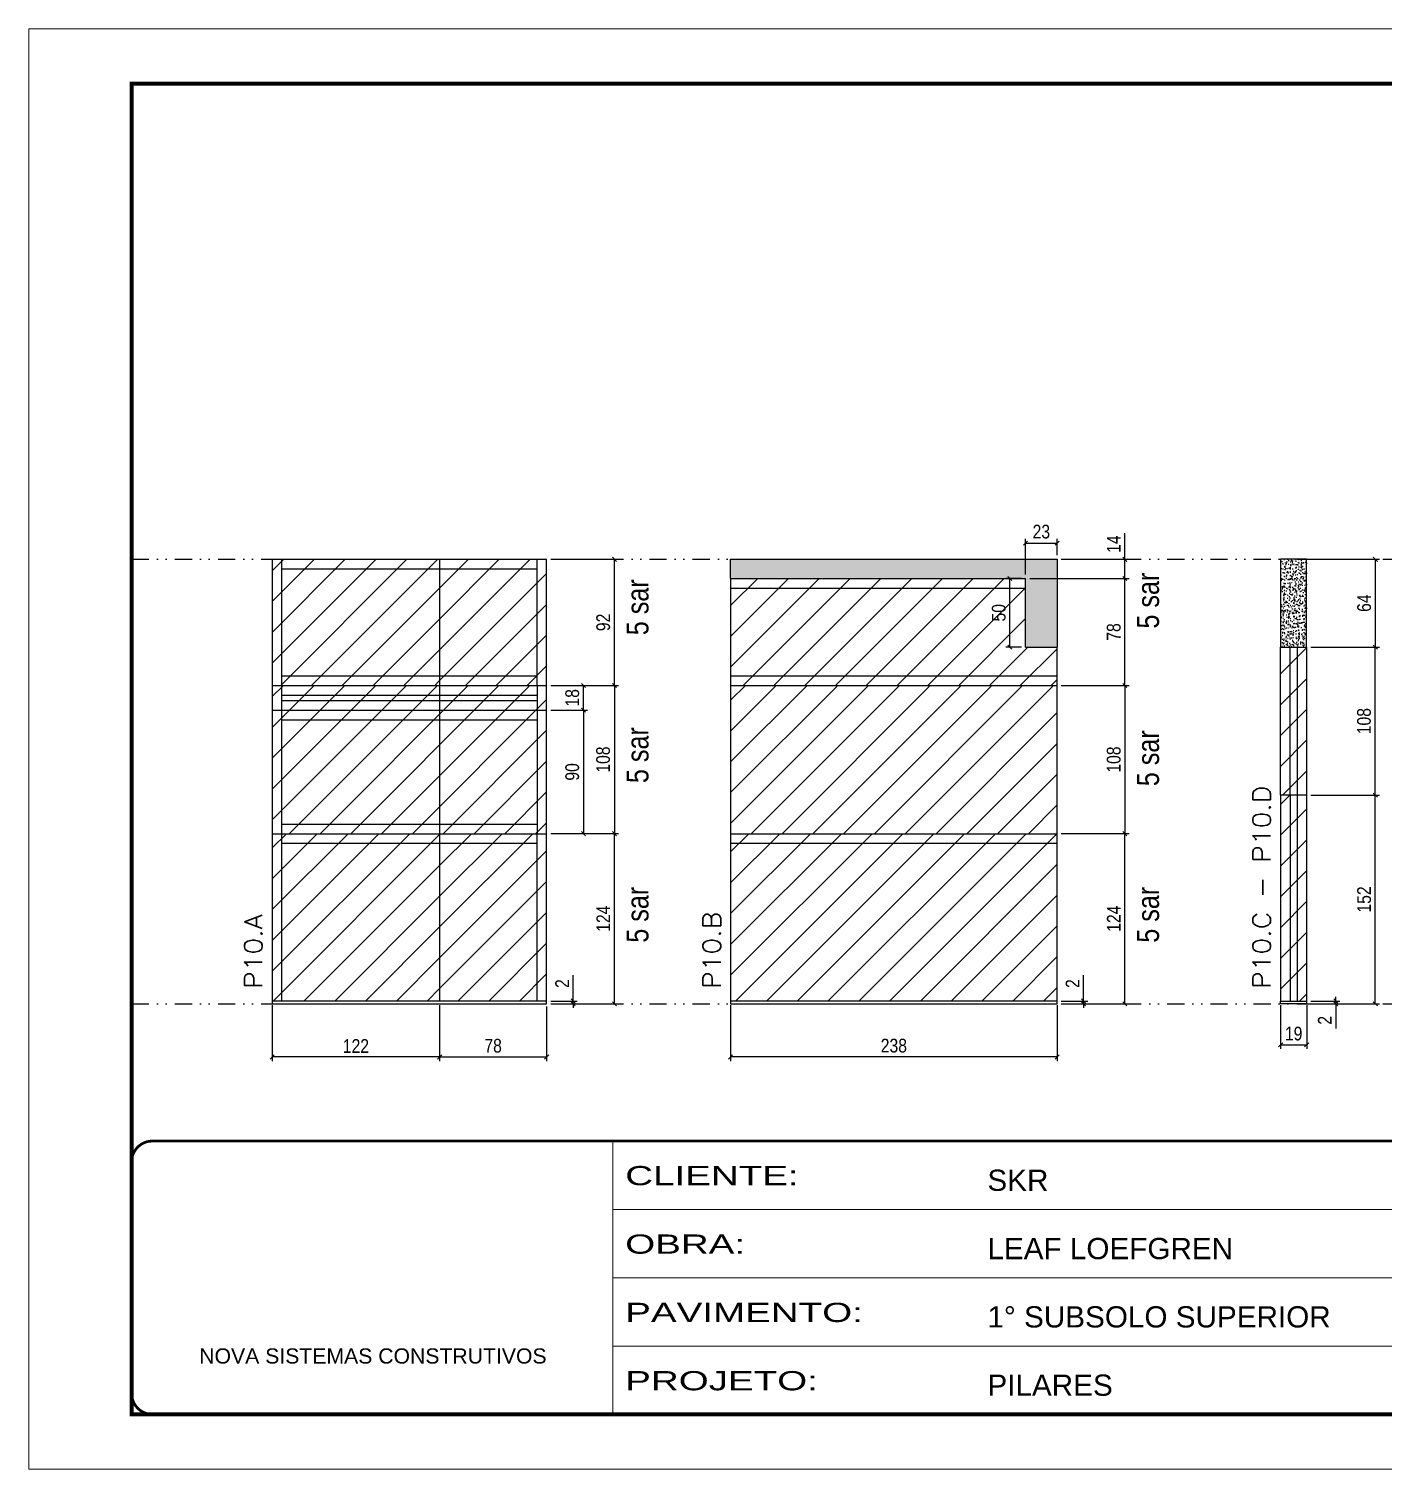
# Model space of a CAD drawing. Extents: x 14400 to 27878, y -21631 to 6985.
# Drawn here: x 19182 to 20169, y -2105 to -1055 of the extents above; entities that cross this region are included whole.
import ezdxf

# ---------------------------------------------------------------- set-up
doc = ezdxf.new("R2010")
doc.units = 0
for name, pattern in [('CONTINUO', [0]), ('DASHED', [0.75, 0.5, -0.25]), ('DIVIDE2', [0.625, 0.25, -0.125, 0, -0.125, 0, -0.125])]:
    doc.linetypes.add(name, pattern=pattern)
for name, color, linetype in [('COTA', 241, 'Continuous'), ('NOMENCLATURA', 7, 'Continuous'), ('Nível', 160, 'Continuous'), ('Painéis', 200, 'Continuous'), ('SARR_2.2x7', 40, 'Continuous')]:
    doc.layers.add(name, color=color, linetype=linetype)
for name, color, linetype, lineweight in [('Folhas', 255, 'Continuous', 9), ('Hachura', 251, 'Continuous', 9), ('SARRAFO DE PRESSAO', 251, 'DASHED', 9), ('Texto Seção', 7, 'Continuous', 15)]:
    doc.layers.add(name, color=color, linetype=linetype, lineweight=lineweight)
doc.styles.add('ARIAL', font='arial.ttf')
doc.styles.add('ARIAL_NARROW', font='ARIALN.TTF', dxfattribs={"height": 0.2})
doc.styles.add('COTA TECNICA', font='techl___.ttf', dxfattribs={"height": 10})
doc.styles.add('COTA TECNICA-50', font='techl___.ttf', dxfattribs={"height": 10})
doc.styles.add('REGUA-120', font='ROMANS.shx', dxfattribs={"height": 15})
doc.styles.add('Tecnologia', font='')
doc.styles.get('Tecnologia').set_extended_font_data('Forgotten Futurist')
doc.dimstyles.new('COTA PAINEL-50', dxfattribs={"dimtxt": 10, "dimasz": 3, "dimexe": 3, "dimexo": 3, "dimgap": 3, "dimtad": 1, "dimdec": 1, "dimzin": 12, "dimdsep": 46, "dimtxsty": 'COTA TECNICA-50', "dimblk1": 'OBLIQUE', "dimblk2": 'OBLIQUE', "dimsah": 1, "dimcen": 0.9, "dimclrd": 4, "dimclre": 4, "dimclrt": 240, "dimadec": 1, "dimazin": 3, "dimtfac": 1, "dimtdec": 1, "dimtmove": 0, "dimatfit": 3, "dimfxl": 1, "dimtolj": 1, "dimtzin": 12, "dimarcsym": 0})
doc.dimstyles.new('PAINEL', dxfattribs={"dimtxt": 10, "dimasz": 3, "dimexe": 3, "dimexo": 3, "dimgap": 3, "dimtad": 1, "dimdec": 1, "dimzin": 12, "dimdsep": 46, "dimtxsty": 'COTA TECNICA', "dimblk1": 'OBLIQUE', "dimblk2": 'OBLIQUE', "dimsah": 1, "dimcen": 0.9, "dimclrd": 4, "dimclre": 4, "dimclrt": 240, "dimadec": 1, "dimazin": 3, "dimtfac": 1, "dimtdec": 1, "dimtmove": 0, "dimatfit": 3, "dimfxl": 1, "dimtolj": 1, "dimtzin": 12, "dimarcsym": 0})
pattern_1 = [(45, (-46.865, 0), (-11.22532, 11.22532), [])]
pattern_2 = [(45, (-158.827, 0), (-11.22532, 11.22532), [])]

# ---------------------------------------------------------------- blocks, each defined once
blk = doc.blocks.new('9999999999')
at = {"color": 30, "linetype": 'CONTINUO'}
for p, q in [((98564.6, 34230.2), (98564.6, 34429.4)), ((98564.6, 34379.6), (99584, 34379.6)), ((98564.6, 34329.8), (99488, 34329.8)), ((98564.6, 34280), (99488, 34280))]:
    blk.add_line(p, q, dxfattribs=at)
at = {"color": 30, "linetype": 'CONTINUO', "const_width": 2}
blk.add_lwpolyline([(99584, 34230.2), (99584, 34414.4, 0.414214), (99569, 34429.4), (98229, 34429.4, 0.414214), (98214, 34414.4), (98214, 34245.2, 0.414214), (98229, 34230.2), (99584, 34230.2)], format="xyb", dxfattribs=at)
at = {"layer": 'Folhas'}
blk.add_lwpolyline([(98139, 34190.2), (99624, 34190.2), (99624, 35240.2), (98139, 35240.2)], close=True, dxfattribs=at)
at = {"layer": 'Folhas', "color": 30, "const_width": 3}
blk.add_lwpolyline([(98214, 34230.2), (99584, 34230.2), (99584, 35200.2), (98214, 35200.2)], close=True, dxfattribs=at)
at = {"color": 7, "linetype": 'Continuous', "ltscale": 5, "style": 'ARIAL'}
for s, height, p in [('SKR', 15.48, (98837.7, 34393.1)), ('LEAF LOEFGREN', 15.483, (98837.7, 34343.3)), ('1° SUBSOLO SUPERIOR', 15.483, (98837.7, 34293.5)), ('NOVA SISTEMAS CONSTRUTIVOS', 11.059, (98263.2, 34267.2)), ('PILARES', 15.48, (98837.7, 34243.7))]:
    blk.add_text(s, height=height, dxfattribs=at).set_placement(p)
at = {"layer": 'Folhas', "color": 7, "style": 'Tecnologia', "width": 1.5}
for s, p in [('CLIENTE:', (98573.7, 34397.2)), ('OBRA:', (98573.7, 34347.3)), ('PAVIMENTO:', (98573.7, 34297.5)), ('PROJETO:', (98573.7, 34247.7))]:
    blk.add_text(s, height=14, dxfattribs=at).set_placement(p)
blk = doc.blocks.new('_Oblique')
at = {"color": 0, "linetype": 'ByBlock', "lineweight": -2}
blk.add_line((-0.5, -0.5), (0.5, 0.5), dxfattribs=at)
blk = doc.blocks.new('*D1227')
at = {"layer": 'COTA', "color": 4, "lineweight": -2, "transparency": 16777216}
for p, q in [((19359.4, -1767), (19359.4, -1807.8)), ((19481.4, -1767), (19481.4, -1807.8)), ((19481.4, -1804.8), (19359.4, -1804.8))]:
    blk.add_line(p, q, dxfattribs=at)
at = {"layer": 'Defpoints', "color": 0, "transparency": 16777216}
for p in [(19359.4, -1764), (19481.4, -1764), (19359.4, -1804.8)]:
    blk.add_point(p, dxfattribs=at)
at = {"layer": 'COTA', "color": 4, "lineweight": -2, "transparency": 16777216, "xscale": 3, "yscale": 3, "zscale": 3, "rotation": 180}
blk.add_blockref('_Oblique', (19359.4, -1804.8), dxfattribs=at)
at = {"layer": 'COTA', "color": 4, "lineweight": -2, "transparency": 16777216, "xscale": 3, "yscale": 3, "zscale": 3}
blk.add_blockref('_Oblique', (19481.4, -1804.8), dxfattribs=at)
at = {"layer": 'COTA', "color": 240, "transparency": 16777216, "insert": (19420.4, -1796.8), "char_height": 10, "attachment_point": 5, "style": 'COTA TECNICA'}
blk.add_mtext('\\A1;122', dxfattribs=at)
blk = doc.blocks.new('*D1228')
at = {"layer": 'COTA', "color": 4, "lineweight": -2, "transparency": 16777216}
for p, q in [((19578.7, -1764), (19578.7, -1745.2)), ((19562.4, -1764), (19581.7, -1764)), ((19562.4, -1766), (19581.7, -1766)), ((19578.7, -1766), (19578.7, -1764)), ((19578.7, -1766), (19578.7, -1769))]:
    blk.add_line(p, q, dxfattribs=at)
at = {"layer": 'Defpoints', "color": 0, "transparency": 16777216}
for p in [(19559.4, -1764), (19559.4, -1766), (19578.7, -1766)]:
    blk.add_point(p, dxfattribs=at)
at = {"layer": 'COTA', "color": 4, "lineweight": -2, "transparency": 16777216, "xscale": 3, "yscale": 3, "zscale": 3}
for p, rotation in [((19578.7, -1764), 270), ((19578.7, -1766), 90)]:
    blk.add_blockref('_Oblique', p, dxfattribs=dict(at, rotation=rotation))
at = {"layer": 'COTA', "color": 240, "transparency": 16777216, "insert": (19570.7, -1751.3), "char_height": 10, "attachment_point": 5, "rotation": 90, "style": 'COTA TECNICA-50'}
blk.add_mtext('\\A1;2', dxfattribs=at)
blk = doc.blocks.new('*D1229')
at = {"layer": 'COTA', "color": 4, "lineweight": -2, "transparency": 16777216}
for p, q in [((19562.4, -1442), (19611.8, -1442)), ((19608.8, -1534), (19608.8, -1442)), ((19562.4, -1534), (19611.8, -1534))]:
    blk.add_line(p, q, dxfattribs=at)
at = {"layer": 'Defpoints', "color": 0, "transparency": 16777216}
for p in [(19559.4, -1442), (19608.8, -1442), (19559.4, -1534)]:
    blk.add_point(p, dxfattribs=at)
at = {"layer": 'COTA', "color": 4, "lineweight": -2, "transparency": 16777216, "xscale": 3, "yscale": 3, "zscale": 3}
for p, rotation in [((19608.8, -1442), 90), ((19608.8, -1534), 270)]:
    blk.add_blockref('_Oblique', p, dxfattribs=dict(at, rotation=rotation))
at = {"layer": 'COTA', "color": 240, "transparency": 16777216, "insert": (19600.7, -1488), "char_height": 10, "attachment_point": 5, "rotation": 90, "style": 'COTA TECNICA-50'}
blk.add_mtext('\\A1;92', dxfattribs=at)
blk = doc.blocks.new('*D1239')
at = {"layer": 'COTA', "color": 4, "linetype": 'ByBlock', "lineweight": -2, "transparency": 16777216}
for p, q in [((19562.4, -1642), (19611.8, -1642)), ((19608.8, -1766), (19608.8, -1642)), ((19562.4, -1766), (19611.8, -1766))]:
    blk.add_line(p, q, dxfattribs=at)
at = {"layer": 'Defpoints', "color": 0, "linetype": 'ByBlock', "transparency": 16777216}
for p in [(19559.4, -1642), (19608.8, -1642), (19559.4, -1766)]:
    blk.add_point(p, dxfattribs=at)
at = {"layer": 'COTA', "color": 4, "linetype": 'ByBlock', "lineweight": -2, "transparency": 16777216, "xscale": 3, "yscale": 3, "zscale": 3}
for p, rotation in [((19608.8, -1642), 90), ((19608.8, -1766), 270)]:
    blk.add_blockref('_Oblique', p, dxfattribs=dict(at, rotation=rotation))
at = {"layer": 'COTA', "color": 240, "linetype": 'ByBlock', "transparency": 16777216, "insert": (19600.7, -1704), "char_height": 10, "attachment_point": 5, "rotation": 90, "style": 'COTA TECNICA'}
blk.add_mtext('\\A1;124', dxfattribs=at)
blk = doc.blocks.new('*D1240')
at = {"layer": 'COTA', "color": 4, "linetype": 'ByBlock', "lineweight": -2, "transparency": 16777216}
for p, q in [((19562.4, -1642), (19611.8, -1642)), ((19608.8, -1766), (19608.8, -1642)), ((19562.4, -1766), (19611.8, -1766))]:
    blk.add_line(p, q, dxfattribs=at)
at = {"layer": 'Defpoints', "color": 0, "linetype": 'ByBlock', "transparency": 16777216}
for p in [(19559.4, -1642), (19608.8, -1642), (19559.4, -1766)]:
    blk.add_point(p, dxfattribs=at)
at = {"layer": 'COTA', "color": 4, "linetype": 'ByBlock', "lineweight": -2, "transparency": 16777216, "xscale": 3, "yscale": 3, "zscale": 3}
for p, rotation in [((19608.8, -1642), 90), ((19608.8, -1766), 270)]:
    blk.add_blockref('_Oblique', p, dxfattribs=dict(at, rotation=rotation))
at = {"layer": 'COTA', "color": 240, "linetype": 'ByBlock', "transparency": 16777216, "insert": (19600.7, -1704), "char_height": 10, "attachment_point": 5, "rotation": 90, "style": 'COTA TECNICA'}
blk.add_mtext('\\A1;124', dxfattribs=at)
blk = doc.blocks.new('*D1230')
at = {"layer": 'COTA', "color": 4, "lineweight": -2, "transparency": 16777216}
for p, q in [((19693.5, -1767), (19693.5, -1807.8)), ((19931.5, -1767), (19931.5, -1807.8)), ((19931.5, -1804.8), (19693.5, -1804.8))]:
    blk.add_line(p, q, dxfattribs=at)
at = {"layer": 'Defpoints', "color": 0, "transparency": 16777216}
for p in [(19693.5, -1764), (19931.5, -1764), (19693.5, -1804.8)]:
    blk.add_point(p, dxfattribs=at)
at = {"layer": 'COTA', "color": 4, "lineweight": -2, "transparency": 16777216, "xscale": 3, "yscale": 3, "zscale": 3, "rotation": 180}
blk.add_blockref('_Oblique', (19693.5, -1804.8), dxfattribs=at)
at = {"layer": 'COTA', "color": 4, "lineweight": -2, "transparency": 16777216, "xscale": 3, "yscale": 3, "zscale": 3}
blk.add_blockref('_Oblique', (19931.5, -1804.8), dxfattribs=at)
at = {"layer": 'COTA', "color": 240, "transparency": 16777216, "insert": (19812.5, -1796.6), "char_height": 10, "attachment_point": 5, "style": 'COTA TECNICA'}
blk.add_mtext('\\A1;238', dxfattribs=at)
blk = doc.blocks.new('*D1231')
at = {"layer": 'COTA', "color": 4, "lineweight": -2, "transparency": 16777216}
for p, q in [((19950.8, -1764), (19950.8, -1745.2)), ((19934.5, -1764), (19953.8, -1764)), ((19934.5, -1766), (19953.8, -1766)), ((19950.8, -1766), (19950.8, -1764)), ((19950.8, -1766), (19950.8, -1769))]:
    blk.add_line(p, q, dxfattribs=at)
at = {"layer": 'Defpoints', "color": 0, "transparency": 16777216}
for p in [(19931.5, -1764), (19931.5, -1766), (19950.8, -1766)]:
    blk.add_point(p, dxfattribs=at)
at = {"layer": 'COTA', "color": 4, "lineweight": -2, "transparency": 16777216, "xscale": 3, "yscale": 3, "zscale": 3}
for p, rotation in [((19950.8, -1764), 270), ((19950.8, -1766), 90)]:
    blk.add_blockref('_Oblique', p, dxfattribs=dict(at, rotation=rotation))
at = {"layer": 'COTA', "color": 240, "transparency": 16777216, "insert": (19942.8, -1751.3), "char_height": 10, "attachment_point": 5, "rotation": 90, "style": 'COTA TECNICA-50'}
blk.add_mtext('\\A1;2', dxfattribs=at)
blk = doc.blocks.new('*D1232')
at = {"layer": 'COTA', "color": 4, "lineweight": -2, "transparency": 16777216}
for p, q in [((19911.5, -1456), (19983.9, -1456)), ((19980.9, -1534), (19980.9, -1456)), ((19934.5, -1534), (19983.9, -1534))]:
    blk.add_line(p, q, dxfattribs=at)
at = {"layer": 'Defpoints', "color": 0, "transparency": 16777216}
for p in [(19908.5, -1456), (19980.9, -1456), (19931.5, -1534)]:
    blk.add_point(p, dxfattribs=at)
at = {"layer": 'COTA', "color": 4, "lineweight": -2, "transparency": 16777216, "xscale": 3, "yscale": 3, "zscale": 3}
for p, rotation in [((19980.9, -1456), 90), ((19980.9, -1534), 270)]:
    blk.add_blockref('_Oblique', p, dxfattribs=dict(at, rotation=rotation))
at = {"layer": 'COTA', "color": 240, "transparency": 16777216, "insert": (19972.8, -1495), "char_height": 10, "attachment_point": 5, "rotation": 90, "style": 'COTA TECNICA-50'}
blk.add_mtext('\\A1;78', dxfattribs=at)
blk = doc.blocks.new('*D1241')
at = {"layer": 'COTA', "color": 4, "linetype": 'ByBlock', "lineweight": -2, "transparency": 16777216}
for p, q in [((19934.5, -1642), (19983.9, -1642)), ((19980.9, -1766), (19980.9, -1642)), ((19934.5, -1766), (19983.9, -1766))]:
    blk.add_line(p, q, dxfattribs=at)
at = {"layer": 'Defpoints', "color": 0, "linetype": 'ByBlock', "transparency": 16777216}
for p in [(19931.5, -1642), (19980.9, -1642), (19931.5, -1766)]:
    blk.add_point(p, dxfattribs=at)
at = {"layer": 'COTA', "color": 4, "linetype": 'ByBlock', "lineweight": -2, "transparency": 16777216, "xscale": 3, "yscale": 3, "zscale": 3}
for p, rotation in [((19980.9, -1642), 90), ((19980.9, -1766), 270)]:
    blk.add_blockref('_Oblique', p, dxfattribs=dict(at, rotation=rotation))
at = {"layer": 'COTA', "color": 240, "linetype": 'ByBlock', "transparency": 16777216, "insert": (19972.8, -1704), "char_height": 10, "attachment_point": 5, "rotation": 90, "style": 'COTA TECNICA'}
blk.add_mtext('\\A1;124', dxfattribs=at)
blk = doc.blocks.new('*D1242')
at = {"layer": 'COTA', "color": 4, "linetype": 'ByBlock', "lineweight": -2, "transparency": 16777216}
for p, q in [((19934.5, -1642), (19983.9, -1642)), ((19980.9, -1766), (19980.9, -1642)), ((19934.5, -1766), (19983.9, -1766))]:
    blk.add_line(p, q, dxfattribs=at)
at = {"layer": 'Defpoints', "color": 0, "linetype": 'ByBlock', "transparency": 16777216}
for p in [(19931.5, -1642), (19980.9, -1642), (19931.5, -1766)]:
    blk.add_point(p, dxfattribs=at)
at = {"layer": 'COTA', "color": 4, "linetype": 'ByBlock', "lineweight": -2, "transparency": 16777216, "xscale": 3, "yscale": 3, "zscale": 3}
for p, rotation in [((19980.9, -1642), 90), ((19980.9, -1766), 270)]:
    blk.add_blockref('_Oblique', p, dxfattribs=dict(at, rotation=rotation))
at = {"layer": 'COTA', "color": 240, "linetype": 'ByBlock', "transparency": 16777216, "insert": (19972.8, -1704), "char_height": 10, "attachment_point": 5, "rotation": 90, "style": 'COTA TECNICA'}
blk.add_mtext('\\A1;124', dxfattribs=at)
blk = doc.blocks.new('*D1233')
at = {"layer": 'COTA', "color": 4, "lineweight": -2, "transparency": 16777216}
for p, q in [((20094.4, -1767), (20094.4, -1798.9)), ((20113.4, -1767), (20113.4, -1798.9)), ((20094.4, -1795.9), (20113.4, -1795.9))]:
    blk.add_line(p, q, dxfattribs=at)
at = {"layer": 'Defpoints', "color": 0, "transparency": 16777216}
for p in [(20094.4, -1764), (20113.4, -1764), (20113.4, -1795.9)]:
    blk.add_point(p, dxfattribs=at)
at = {"layer": 'COTA', "color": 4, "lineweight": -2, "transparency": 16777216, "xscale": 3, "yscale": 3, "zscale": 3, "rotation": 180}
blk.add_blockref('_Oblique', (20094.4, -1795.9), dxfattribs=at)
at = {"layer": 'COTA', "color": 4, "lineweight": -2, "transparency": 16777216, "xscale": 3, "yscale": 3, "zscale": 3}
blk.add_blockref('_Oblique', (20113.4, -1795.9), dxfattribs=at)
at = {"layer": 'COTA', "color": 240, "transparency": 16777216, "insert": (20103.9, -1787.8), "char_height": 10, "attachment_point": 5, "style": 'COTA TECNICA'}
blk.add_mtext('\\A1;19', dxfattribs=at)
blk = doc.blocks.new('*D1225')
at = {"layer": 'COTA', "color": 4, "lineweight": -2, "transparency": 16777216}
for p, q in [((20134.6, -1764), (20134.6, -1761)), ((20116.4, -1764), (20137.6, -1764)), ((20116.4, -1766), (20137.6, -1766)), ((20134.6, -1764), (20134.6, -1766)), ((20134.6, -1766), (20134.6, -1784.1))]:
    blk.add_line(p, q, dxfattribs=at)
at = {"layer": 'Defpoints', "color": 0, "transparency": 16777216}
for p in [(20113.4, -1764), (20113.4, -1766), (20134.6, -1764)]:
    blk.add_point(p, dxfattribs=at)
at = {"layer": 'COTA', "color": 4, "lineweight": -2, "transparency": 16777216, "xscale": 3, "yscale": 3, "zscale": 3}
for p, rotation in [((20134.6, -1764), 270), ((20134.6, -1766), 90)]:
    blk.add_blockref('_Oblique', p, dxfattribs=dict(at, rotation=rotation))
at = {"layer": 'COTA', "color": 240, "transparency": 16777216, "insert": (20126.6, -1778.1), "char_height": 10, "attachment_point": 5, "rotation": 90, "style": 'COTA TECNICA-50'}
blk.add_mtext('\\A1;2', dxfattribs=at)
blk = doc.blocks.new('*D1234')
at = {"layer": 'COTA', "color": 4, "linetype": 'ByBlock', "lineweight": -2, "transparency": 16777216}
for p, q in [((20116.4, -1442), (20166.4, -1442)), ((20163.4, -1442), (20163.4, -1506)), ((20116.4, -1506), (20166.4, -1506))]:
    blk.add_line(p, q, dxfattribs=at)
at = {"layer": 'Defpoints', "color": 0, "linetype": 'ByBlock', "transparency": 16777216}
for p in [(20113.4, -1442), (20113.4, -1506), (20163.4, -1506)]:
    blk.add_point(p, dxfattribs=at)
at = {"layer": 'COTA', "color": 4, "linetype": 'ByBlock', "lineweight": -2, "transparency": 16777216, "xscale": 3, "yscale": 3, "zscale": 3}
for p, rotation in [((20163.4, -1442), 90), ((20163.4, -1506), 270)]:
    blk.add_blockref('_Oblique', p, dxfattribs=dict(at, rotation=rotation))
at = {"layer": 'COTA', "color": 240, "linetype": 'ByBlock', "transparency": 16777216, "insert": (20155.3, -1474), "char_height": 10, "attachment_point": 5, "rotation": 90, "style": 'COTA TECNICA'}
blk.add_mtext('\\A1;64', dxfattribs=at)
blk = doc.blocks.new('*D1226')
at = {"layer": 'COTA', "color": 4, "lineweight": -2, "transparency": 16777216}
for p, q in [((20116.4, -1614), (20166.4, -1614)), ((20163.4, -1766), (20163.4, -1614)), ((20116.4, -1766), (20166.4, -1766))]:
    blk.add_line(p, q, dxfattribs=at)
at = {"layer": 'Defpoints', "color": 0, "transparency": 16777216}
for p in [(20113.4, -1614), (20163.4, -1614), (20113.4, -1766)]:
    blk.add_point(p, dxfattribs=at)
at = {"layer": 'COTA', "color": 4, "lineweight": -2, "transparency": 16777216, "xscale": 3, "yscale": 3, "zscale": 3}
for p, rotation in [((20163.4, -1614), 90), ((20163.4, -1766), 270)]:
    blk.add_blockref('_Oblique', p, dxfattribs=dict(at, rotation=rotation))
at = {"layer": 'COTA', "color": 240, "transparency": 16777216, "insert": (20155.3, -1690), "char_height": 10, "attachment_point": 5, "rotation": 90, "style": 'COTA TECNICA-50'}
blk.add_mtext('\\A1;152', dxfattribs=at)
blk = doc.blocks.new('*D1235')
at = {"layer": 'COTA', "color": 4, "lineweight": -2, "transparency": 16777216}
for p, q in [((19481.4, -1767), (19481.4, -1807.8)), ((19559.4, -1768), (19559.4, -1807.8)), ((19481.4, -1804.8), (19559.4, -1804.8))]:
    blk.add_line(p, q, dxfattribs=at)
at = {"layer": 'Defpoints', "color": 0, "transparency": 16777216}
for p in [(19481.4, -1764), (19559.4, -1765), (19559.4, -1804.8)]:
    blk.add_point(p, dxfattribs=at)
at = {"layer": 'COTA', "color": 4, "lineweight": -2, "transparency": 16777216, "xscale": 3, "yscale": 3, "zscale": 3, "rotation": 180}
blk.add_blockref('_Oblique', (19481.4, -1804.8), dxfattribs=at)
at = {"layer": 'COTA', "color": 4, "lineweight": -2, "transparency": 16777216, "xscale": 3, "yscale": 3, "zscale": 3}
blk.add_blockref('_Oblique', (19559.4, -1804.8), dxfattribs=at)
at = {"layer": 'COTA', "color": 240, "transparency": 16777216, "insert": (19520.4, -1796.7), "char_height": 10, "attachment_point": 5, "style": 'COTA TECNICA'}
blk.add_mtext('\\A1;78', dxfattribs=at)
blk = doc.blocks.new('*D1236')
at = {"layer": 'COTA', "color": 4, "lineweight": -2, "transparency": 16777216}
for p, q in [((19980.9, -1442), (19980.9, -1422.9)), ((19934.5, -1442), (19983.9, -1442)), ((19980.9, -1456), (19980.9, -1442)), ((19911.5, -1456), (19983.9, -1456))]:
    blk.add_line(p, q, dxfattribs=at)
at = {"layer": 'Defpoints', "color": 0, "transparency": 16777216}
for p in [(19931.5, -1442), (19980.9, -1442), (19908.5, -1456)]:
    blk.add_point(p, dxfattribs=at)
at = {"layer": 'COTA', "color": 4, "lineweight": -2, "transparency": 16777216, "xscale": 3, "yscale": 3, "zscale": 3}
for p, rotation in [((19980.9, -1442), 90), ((19980.9, -1456), 270)]:
    blk.add_blockref('_Oblique', p, dxfattribs=dict(at, rotation=rotation))
at = {"layer": 'COTA', "color": 240, "transparency": 16777216, "insert": (19972.8, -1431), "char_height": 10, "attachment_point": 5, "rotation": 90, "style": 'COTA TECNICA'}
blk.add_mtext('\\A1;14', dxfattribs=at)
blk = doc.blocks.new('*D1237')
at = {"layer": 'COTA', "color": 4, "lineweight": -2, "transparency": 16777216}
for p, q in [((19905.5, -1456), (19894.1, -1456)), ((19897.1, -1506), (19897.1, -1456)), ((19905.5, -1506), (19894.1, -1506))]:
    blk.add_line(p, q, dxfattribs=at)
at = {"layer": 'Defpoints', "color": 0, "transparency": 16777216}
for p in [(19897.1, -1456), (19908.5, -1456), (19908.5, -1506)]:
    blk.add_point(p, dxfattribs=at)
at = {"layer": 'COTA', "color": 4, "lineweight": -2, "transparency": 16777216, "xscale": 3, "yscale": 3, "zscale": 3}
for p, rotation in [((19897.1, -1456), 90), ((19897.1, -1506), 270)]:
    blk.add_blockref('_Oblique', p, dxfattribs=dict(at, rotation=rotation))
at = {"layer": 'COTA', "color": 240, "transparency": 16777216, "insert": (19889, -1481), "char_height": 10, "attachment_point": 5, "rotation": 90, "style": 'COTA TECNICA'}
blk.add_mtext('\\A1;50', dxfattribs=at)
blk = doc.blocks.new('*D1238')
at = {"layer": 'COTA', "color": 4, "lineweight": -2, "transparency": 16777216}
for p, q in [((19908.5, -1453), (19908.5, -1427.2)), ((19931.5, -1439), (19931.5, -1427.2)), ((19908.5, -1430.2), (19931.5, -1430.2))]:
    blk.add_line(p, q, dxfattribs=at)
at = {"layer": 'Defpoints', "color": 0, "transparency": 16777216}
for p in [(19931.5, -1430.2), (19931.5, -1442), (19908.5, -1456)]:
    blk.add_point(p, dxfattribs=at)
at = {"layer": 'COTA', "color": 4, "lineweight": -2, "transparency": 16777216, "xscale": 3, "yscale": 3, "zscale": 3, "rotation": 180}
blk.add_blockref('_Oblique', (19908.5, -1430.2), dxfattribs=at)
at = {"layer": 'COTA', "color": 4, "lineweight": -2, "transparency": 16777216, "xscale": 3, "yscale": 3, "zscale": 3}
blk.add_blockref('_Oblique', (19931.5, -1430.2), dxfattribs=at)
at = {"layer": 'COTA', "color": 240, "transparency": 16777216, "insert": (19920, -1421.9), "char_height": 10, "attachment_point": 5, "style": 'COTA TECNICA'}
blk.add_mtext('\\A1;23', dxfattribs=at)
blk = doc.blocks.new('*D1268')
at = {"layer": 'COTA', "color": 4, "lineweight": -2, "transparency": 16777216}
for p, q in [((19562.4, -1534), (19611.8, -1534)), ((19608.8, -1534), (19608.8, -1642)), ((19562.4, -1642), (19611.8, -1642))]:
    blk.add_line(p, q, dxfattribs=at)
at = {"layer": 'Defpoints', "color": 0, "transparency": 16777216}
for p in [(19559.4, -1534), (19559.4, -1642), (19608.8, -1642)]:
    blk.add_point(p, dxfattribs=at)
at = {"layer": 'COTA', "color": 4, "lineweight": -2, "transparency": 16777216, "xscale": 3, "yscale": 3, "zscale": 3}
for p, rotation in [((19608.8, -1534), 90), ((19608.8, -1642), 270)]:
    blk.add_blockref('_Oblique', p, dxfattribs=dict(at, rotation=rotation))
at = {"layer": 'COTA', "color": 240, "transparency": 16777216, "insert": (19600.6, -1588), "char_height": 10, "attachment_point": 5, "rotation": 90, "style": 'COTA TECNICA'}
blk.add_mtext('\\A1;108', dxfattribs=at)
blk = doc.blocks.new('*D1269')
at = {"layer": 'COTA', "color": 4, "lineweight": -2, "transparency": 16777216}
for p, q in [((19934.5, -1534), (19983.9, -1534)), ((19980.9, -1534), (19980.9, -1642)), ((19934.5, -1642), (19983.9, -1642))]:
    blk.add_line(p, q, dxfattribs=at)
at = {"layer": 'Defpoints', "color": 0, "transparency": 16777216}
for p in [(19931.5, -1534), (19931.5, -1642), (19980.9, -1642)]:
    blk.add_point(p, dxfattribs=at)
at = {"layer": 'COTA', "color": 4, "lineweight": -2, "transparency": 16777216, "xscale": 3, "yscale": 3, "zscale": 3}
for p, rotation in [((19980.9, -1534), 90), ((19980.9, -1642), 270)]:
    blk.add_blockref('_Oblique', p, dxfattribs=dict(at, rotation=rotation))
at = {"layer": 'COTA', "color": 240, "transparency": 16777216, "insert": (19972.8, -1588), "char_height": 10, "attachment_point": 5, "rotation": 90, "style": 'COTA TECNICA'}
blk.add_mtext('\\A1;108', dxfattribs=at)
blk = doc.blocks.new('*D1270')
at = {"layer": 'COTA', "color": 4, "lineweight": -2, "transparency": 16777216}
for p, q in [((20116.4, -1506), (20166.4, -1506)), ((20163.4, -1614), (20163.4, -1506)), ((20116.4, -1614), (20166.4, -1614))]:
    blk.add_line(p, q, dxfattribs=at)
at = {"layer": 'Defpoints', "color": 0, "transparency": 16777216}
for p in [(20113.4, -1506), (20163.4, -1506), (20113.4, -1614)]:
    blk.add_point(p, dxfattribs=at)
at = {"layer": 'COTA', "color": 4, "lineweight": -2, "transparency": 16777216, "xscale": 3, "yscale": 3, "zscale": 3}
for p, rotation in [((20163.4, -1506), 90), ((20163.4, -1614), 270)]:
    blk.add_blockref('_Oblique', p, dxfattribs=dict(at, rotation=rotation))
at = {"layer": 'COTA', "color": 240, "transparency": 16777216, "insert": (20155.2, -1560), "char_height": 10, "attachment_point": 5, "rotation": 90, "style": 'COTA TECNICA'}
blk.add_mtext('\\A1;108', dxfattribs=at)
blk = doc.blocks.new('*D1588')
at = {"layer": 'COTA', "color": 4, "lineweight": -2, "transparency": 16777216}
for p, q in [((19562.4, -1552), (19589.2, -1552)), ((19586.2, -1552), (19586.2, -1642)), ((19562.4, -1642), (19589.2, -1642))]:
    blk.add_line(p, q, dxfattribs=at)
at = {"layer": 'Defpoints', "color": 0, "transparency": 16777216}
for p in [(19559.4, -1552), (19559.4, -1642), (19586.2, -1642)]:
    blk.add_point(p, dxfattribs=at)
at = {"layer": 'COTA', "color": 4, "lineweight": -2, "transparency": 16777216, "xscale": 3, "yscale": 3, "zscale": 3}
for p, rotation in [((19586.2, -1552), 90), ((19586.2, -1642), 270)]:
    blk.add_blockref('_Oblique', p, dxfattribs=dict(at, rotation=rotation))
at = {"layer": 'COTA', "color": 240, "transparency": 16777216, "insert": (19578.1, -1597), "char_height": 10, "attachment_point": 5, "rotation": 90, "style": 'COTA TECNICA'}
blk.add_mtext('\\A1;90', dxfattribs=at)
blk = doc.blocks.new('*D1589')
at = {"layer": 'COTA', "color": 4, "lineweight": -2, "transparency": 16777216}
for p, q in [((19562.4, -1534), (19589.2, -1534)), ((19586.2, -1552), (19586.2, -1534)), ((19562.4, -1552), (19589.2, -1552))]:
    blk.add_line(p, q, dxfattribs=at)
at = {"layer": 'Defpoints', "color": 0, "transparency": 16777216}
for p in [(19559.4, -1534), (19586.2, -1534), (19559.4, -1552)]:
    blk.add_point(p, dxfattribs=at)
at = {"layer": 'COTA', "color": 4, "lineweight": -2, "transparency": 16777216, "xscale": 3, "yscale": 3, "zscale": 3}
for p, rotation in [((19586.2, -1534), 90), ((19586.2, -1552), 270)]:
    blk.add_blockref('_Oblique', p, dxfattribs=dict(at, rotation=rotation))
at = {"layer": 'COTA', "color": 240, "transparency": 16777216, "insert": (19578.1, -1543), "char_height": 10, "attachment_point": 5, "rotation": 90, "style": 'COTA TECNICA'}
blk.add_mtext('\\A1;18', dxfattribs=at)

msp = doc.modelspace()

# ---------------------------------------------------------------- hatches: boundary and pattern name
at = {"layer": 'COTA'}
h = msp.add_hatch(dxfattribs=at)
h.set_pattern_fill('AR-CONC', color=256, scale=0.03)
h.set_pattern_definition([(50, (3024.673, 1256.575), (5.4655401, -0.4781726), [0.5715, -6.2865]), (355, (3024.673, 1256.575), (-1.0573026, 5.7317054), [0.4572, -5.0292175]), (100.451445, (3025.1284, 1256.535), (4.4082374, 5.2535326), [0.4857003, -5.3427073]), (46.1842, (3024.673, 1258.099), (8.1323712, -1.2612698), [0.85725, -9.42975]), (96.63556, (3025.3506, 1257.994), (7.122124, 7.4227837), [0.7285507, -8.0140682]), (351.18415, (3024.673, 1258.099), (7.122124, 7.4227837), [0.685799, -7.543792]), (21, (3025.435, 1257.718), (4.5484317, -3.067956), [0.5715, -6.2865]), (326, (3025.435, 1257.718), (1.8540609, 5.525639), [0.4572, -5.0292]), (71.451445, (3025.814, 1257.4624), (6.4024926, 2.457683), [0.4857003, -5.3426981]), (37.5, (3024.6729, 1256.5751), (0.0926581, 2.53665117), [0, -4.96824, 0, -5.1054, 0, -5.04825]), (7.5, (3024.673, 1256.575), (2.00458988, 3.00541724), [0, -2.91084, 0, -4.85394, 0, -1.92405]), (327.5, (3022.9736, 1256.5751), (4.06771786, -0.17186232), [0, -1.905, 0, -5.9436, 0, -7.8867]), (317.5, (3022.2116, 1256.575), (4.44387544, 0.7627947), [0, -2.4765, 0, -3.94716, 0, -5.6007])])
h.paths.add_polyline_path([(19908.53, -1456.02), (19908.53, -1506.02), (19931.53, -1506.02), (19931.53, -1442.02), (19693.53, -1442.02), (19693.53, -1456.02)])
h = msp.add_hatch(dxfattribs=at)
h.set_pattern_fill('AR-CONC', color=256, scale=0.03)
h.set_pattern_definition([(50, (4526.924, 1112.575), (5.4655401, -0.4781726), [0.5715, -6.2865]), (355, (4526.924, 1112.575), (-1.0573026, 5.7317054), [0.4572, -5.0292175]), (100.451445, (4527.3795, 1112.535), (4.4082374, 5.2535326), [0.4857003, -5.3427073]), (46.1842, (4526.924, 1114.099), (8.1323712, -1.2612698), [0.85725, -9.42975]), (96.63556, (4527.602, 1113.994), (7.122124, 7.4227837), [0.7285507, -8.0140682]), (351.18415, (4526.924, 1114.099), (7.122124, 7.4227837), [0.685799, -7.543792]), (21, (4527.686, 1113.718), (4.5484317, -3.067956), [0.5715, -6.2865]), (326, (4527.686, 1113.718), (1.8540609, 5.525639), [0.4572, -5.0292]), (71.451445, (4528.065, 1113.4624), (6.4024926, 2.457683), [0.4857003, -5.3426981]), (37.5, (4526.924, 1112.5751), (0.0926581, 2.53665117), [0, -4.96824, 0, -5.1054, 0, -5.04825]), (7.5, (4526.924, 1112.575), (2.00458988, 3.00541724), [0, -2.91084, 0, -4.85394, 0, -1.92405]), (327.5, (4525.2248, 1112.5751), (4.06771786, -0.17186232), [0, -1.905, 0, -5.9436, 0, -7.8867]), (317.5, (4524.4628, 1112.575), (4.44387544, 0.7627947), [0, -2.4765, 0, -3.94716, 0, -5.6007])])
h.paths.add_polyline_path([(20113.37, -1442.02), (20094.37, -1442.02), (20094.37, -1506.04), (20113.37, -1506.04)])
at = {"layer": 'Hachura'}
h = msp.add_hatch(dxfattribs=at)
h.set_pattern_fill('ANSI31', color=256, scale=5)
h.set_pattern_definition(pattern_1)
h.paths.add_polyline_path([(19481.4, -1534.02), (19481.4, -1442.02), (19359.4, -1442.02), (19359.4, -1534.02)])
h = msp.add_hatch(dxfattribs=at)
h.set_pattern_fill('ANSI31', color=256, scale=5)
h.set_pattern_definition(pattern_1)
h.paths.add_polyline_path([(19481.4, -1534.02), (19559.4, -1534.02), (19559.4, -1442.02), (19481.4, -1442.02)])
h = msp.add_hatch(dxfattribs=at)
h.set_pattern_fill('ANSI31', color=256, scale=5)
h.paths.add_polyline_path([(19481.4, -1552.02), (19359.4, -1552.02), (19359.4, -1642.02), (19481.4, -1642.02)])
h.paths.add_polyline_path([(19559.4, -1534.02), (19481.4, -1534.02), (19481.4, -1552.02), (19559.4, -1552.02)])
h.paths.add_polyline_path([(19481.4, -1534.02), (19359.4, -1534.02), (19359.4, -1552.02), (19481.4, -1552.02)])
h.paths.add_polyline_path([(19559.4, -1552.02), (19481.4, -1552.02), (19481.4, -1642.02), (19559.4, -1642.02)])
h.paths.add_polyline_path([(19931.53, -1534.02), (19693.53, -1534.02), (19693.53, -1642.02), (19931.53, -1642.02)])
h.paths.add_polyline_path([(20113.37, -1506.04), (20094.37, -1506.04), (20094.37, -1614.02), (20113.37, -1614.02)])
h.paths.add_polyline_path([(20387.68, -1554.02), (20265.68, -1554.02), (20265.68, -1614.02), (20387.68, -1614.02)])
h.paths.add_polyline_path([(20525.68, -1554.02), (20387.68, -1554.02), (20387.68, -1614.02), (20525.68, -1614.02)])
h.paths.add_polyline_path([(20525.68, -1474.02), (20387.68, -1474.02), (20387.68, -1554.02), (20525.68, -1554.02)])
h.paths.add_polyline_path([(20387.68, -1474.02), (20265.68, -1474.02), (20265.68, -1554.02), (20387.68, -1554.02)])
h.paths.add_polyline_path([(20387.68, -1456.02), (20265.68, -1456.02), (20265.68, -1474.02), (20387.68, -1474.02)])
h.paths.add_polyline_path([(20525.68, -1456.02), (20387.68, -1456.02), (20387.68, -1474.02), (20525.68, -1474.02)])
h = msp.add_hatch(dxfattribs=at)
h.set_pattern_fill('ANSI31', color=256, scale=5)
h.set_pattern_definition(pattern_2)
h.paths.add_polyline_path([(19931.53, -1534.02), (19931.53, -1506.02), (19908.53, -1506.02), (19908.53, -1456.02), (19693.53, -1456.02), (19693.53, -1534.02)])
h = msp.add_hatch(dxfattribs=at)
h.set_pattern_fill('ANSI31', color=256, scale=5)
h.set_pattern_definition([(45, (-241.576, 0), (-11.22532, 11.22532), [])])
h.paths.add_polyline_path([(20113.37, -1614.02), (20094.37, -1614.02), (20094.37, -1764.02), (20113.37, -1764.02)])
h = msp.add_hatch(dxfattribs=at)
h.set_pattern_fill('ANSI31', color=256, scale=5)
h.set_pattern_definition(pattern_1)
h.paths.add_polyline_path([(19359.4, -1642.02), (19359.4, -1764.02), (19481.4, -1764.02), (19481.4, -1642.02)])
h = msp.add_hatch(dxfattribs=at)
h.set_pattern_fill('ANSI31', color=256, scale=5)
h.set_pattern_definition(pattern_1)
h.paths.add_polyline_path([(19559.4, -1642.02), (19481.4, -1642.02), (19481.4, -1764.02), (19559.4, -1764.02)])
h = msp.add_hatch(dxfattribs=at)
h.set_pattern_fill('ANSI31', color=256, scale=5)
h.set_pattern_definition(pattern_2)
h.paths.add_polyline_path([(19693.53, -1642.02), (19693.53, -1764.02), (19931.53, -1764.02), (19931.53, -1642.02)])

# ---------------------------------------------------------------- linework, layer by layer
at = {"layer": 'COTA'}
for p, q in [((19693.53, -1456.02), (19693.53, -1442.02)), ((19693.53, -1442.02), (19931.53, -1442.02)), ((19931.53, -1442.02), (19931.53, -1506.02))]:
    msp.add_line(p, q, dxfattribs=at)
at = {"layer": 'COTA', "linetype": 'ByBlock'}
msp.add_lwpolyline([(20094.37, -1506.04), (20113.37, -1506.04), (20113.37, -1442.02), (20094.37, -1442.02)], close=True, dxfattribs=at)
at = {"layer": 'Nível', "color": 4, "linetype": 'DIVIDE2', "ltscale": 50}
for p, q in [((19256.97, -1442.02), (20626.97, -1442.02)), ((19256.97, -1766.02), (20626.97, -1766.02))]:
    msp.add_line(p, q, dxfattribs=at)
at = {"layer": 'Painéis'}
for p, q in [((19359.4, -1442.02), (19359.4, -1764.02)), ((19359.4, -1442.02), (19559.4, -1442.02)), ((19481.4, -1442.02), (19481.4, -1764.02)), ((19559.4, -1764.02), (19559.4, -1442.02)), ((19693.53, -1456.02), (19693.53, -1764.02)), ((19693.53, -1456.02), (19908.53, -1456.02)), ((19908.53, -1506.02), (19908.53, -1456.02)), ((19908.53, -1506.02), (19931.53, -1506.02)), ((19931.53, -1764.02), (19931.53, -1506.02)), ((20094.37, -1506.04), (20113.37, -1506.04)), ((20094.37, -1614.02), (20094.37, -1506.04)), ((20113.37, -1506.04), (20113.37, -1614.02)), ((19359.4, -1534.02), (19559.4, -1534.02)), ((19693.53, -1534.02), (19931.53, -1534.02)), ((19359.4, -1552.02), (19559.4, -1552.02)), ((20094.37, -1614.02), (20094.37, -1764.02)), ((20113.37, -1614.02), (20094.37, -1614.02)), ((20113.37, -1614.02), (20094.37, -1614.02)), ((20113.37, -1614.02), (20113.37, -1764.02)), ((19359.4, -1642.02), (19559.4, -1642.02)), ((19693.53, -1642.02), (19931.53, -1642.02)), ((20094.37, -1764.02), (20113.37, -1764.02)), ((20094.37, -1764.02), (20113.37, -1764.02)), ((20094.37, -1766.02), (20094.37, -1764.02)), ((20113.37, -1766.02), (20094.37, -1766.02)), ((20113.37, -1764.02), (20113.37, -1766.02))]:
    msp.add_line(p, q, dxfattribs=at)
for points in [[(19559.4, -1764.02), (19359.4, -1764.02), (19359.4, -1766.02), (19559.4, -1766.02)], [(19931.53, -1764.02), (19693.53, -1764.02), (19693.53, -1766.02), (19931.53, -1766.02)]]:
    msp.add_lwpolyline(points, close=True, dxfattribs=at)
at = {"layer": 'SARR_2.2x7'}
for p, q in [((19366.4, -1534.02), (19366.4, -1442.02)), ((19552.4, -1534.02), (19552.4, -1442.02)), ((19366.4, -1449.02), (19481.4, -1449.02)), ((19481.4, -1449.02), (19552.4, -1449.02)), ((19693.53, -1463.02), (19908.53, -1463.02)), ((20101.37, -1614.02), (20101.37, -1506.04)), ((20106.37, -1506.04), (20106.37, -1614.02)), ((19366.4, -1527.02), (19481.4, -1527.02)), ((19481.4, -1527.02), (19552.4, -1527.02)), ((19693.53, -1527.02), (19931.53, -1527.02)), ((19366.4, -1642.02), (19366.4, -1534.02)), ((19366.4, -1541.02), (19481.4, -1541.02)), ((19481.4, -1541.02), (19552.4, -1541.02)), ((19552.4, -1534.02), (19552.4, -1642.02)), ((19366.4, -1545.02), (19481.4, -1545.02)), ((19481.4, -1545.02), (19552.4, -1545.02)), ((19366.4, -1559.02), (19481.4, -1559.02)), ((19481.4, -1559.02), (19552.4, -1559.02)), ((20101.37, -1614.02), (20101.37, -1764.02)), ((20106.37, -1614.02), (20106.37, -1764.02)), ((19366.4, -1635.02), (19481.4, -1635.02)), ((19481.4, -1635.02), (19552.4, -1635.02)), ((19366.4, -1764.02), (19366.4, -1642.02)), ((19552.4, -1764.02), (19552.4, -1642.02)), ((19366.4, -1649.02), (19481.4, -1649.02)), ((19481.4, -1649.02), (19552.4, -1649.02)), ((19693.53, -1649.02), (19931.53, -1649.02))]:
    msp.add_line(p, q, dxfattribs=at)

# ---------------------------------------------------------------- block references
at = {"layer": 'SARRAFO DE PRESSAO', "color": 6, "linetype": 'ByBlock'}
msp.add_blockref('9999999999', (-78957.01, -36295.5), dxfattribs=at)

# ---------------------------------------------------------------- texts
at = {"layer": 'NOMENCLATURA', "style": 'ARIAL_NARROW'}
for p in [(19633.64, -1497.36), (20005.77, -1492.5), (19633.64, -1605.14), (20005.77, -1607.4), (19633.64, -1721.5), (20005.77, -1721.5)]:
    msp.add_text('5 sar', height=16, rotation=90, dxfattribs=at).set_placement(p)
at = {"layer": 'Texto Seção', "style": 'REGUA-120', "width": 1.1}
for s, p in [('P10.C - P10.D', (20087.12, -1755.25)), ('P10.B', (19686.28, -1755.25)), ('P10.A', (19352.15, -1755.25))]:
    msp.add_text(s, height=13, rotation=90, dxfattribs=at).set_placement(p)

# ---------------------------------------------------------------- dimensions: what is measured, and where the dimension line sits
at = {"layer": 'COTA'}
for base, p1, p2, picture, middle in [((19931.53, -1430.16), (19908.53, -1456.02), (19931.53, -1442.02), '*D1238', (19920.03, -1421.94)), ((19559.4, -1804.84), (19481.4, -1764.02), (19559.4, -1765.02), '*D1235', (19520.4, -1796.74))]:
    dim = msp.add_linear_dim(base=base, p1=p1, p2=p2, dimstyle='PAINEL', dxfattribs=at)
    dim.commit()
    dim.dimension.update_dxf_attribs({"geometry": picture, "text_midpoint": middle})
for base, p1, p2, dimstyle, picture, middle in [((19980.89, -1442.02), (19908.53, -1456.02), (19931.53, -1442.02), 'PAINEL', '*D1236', (19972.82, -1430.96)), ((19608.77, -1442.02), (19559.4, -1534.02), (19559.4, -1442.02), 'COTA PAINEL-50', '*D1229', (19600.68, -1488.02)), ((19897.12, -1456.02), (19908.53, -1506.02), (19908.53, -1456.02), 'PAINEL', '*D1237', (19889.01, -1481.02)), ((19980.89, -1456.02), (19931.53, -1534.02), (19908.53, -1456.02), 'COTA PAINEL-50', '*D1232', (19972.8, -1495.02)), ((20163.36, -1506.04), (20113.37, -1614.02), (20113.37, -1506.04), 'PAINEL', '*D1270', (20155.24, -1560.03)), ((19608.77, -1642.02), (19559.4, -1534.02), (19559.4, -1642.02), 'PAINEL', '*D1268', (19600.64, -1588.02)), ((19586.23, -1534.02), (19559.4, -1552.02), (19559.4, -1534.02), 'PAINEL', '*D1589', (19578.14, -1543.02)), ((19980.89, -1642.02), (19931.53, -1534.02), (19931.53, -1642.02), 'PAINEL', '*D1269', (19972.77, -1588.02)), ((19586.23, -1642.02), (19559.4, -1552.02), (19559.4, -1642.02), 'PAINEL', '*D1588', (19578.1, -1597.02)), ((20163.36, -1614.02), (20113.37, -1766.02), (20113.37, -1614.02), 'COTA PAINEL-50', '*D1226', (20155.25, -1690.02))]:
    dim = msp.add_linear_dim(base=base, p1=p1, p2=p2, angle=90, dimstyle=dimstyle, dxfattribs=at)
    dim.commit()
    dim.dimension.update_dxf_attribs({"geometry": picture, "text_midpoint": middle})
at = {"layer": 'COTA', "linetype": 'ByBlock'}
dim = msp.add_linear_dim(base=(20163.36, -1506.04), p1=(20113.37, -1442.02), p2=(20113.37, -1506.04), angle=90, dimstyle='PAINEL', dxfattribs=at)
dim.commit()
dim.dimension.update_dxf_attribs({"geometry": '*D1234', "text_midpoint": (20155.26, -1474.03)})
for p1, p2, picture, middle in [((19559.4, -1766.02), (19559.4, -1642.02), '*D1239', (19600.7, -1704.02)), ((19559.4, -1766.02), (19559.4, -1642.02), '*D1240', (19600.7, -1704.02)), ((19931.53, -1766.02), (19931.53, -1642.02), '*D1241', (19972.82, -1704.02)), ((19931.53, -1766.02), (19931.53, -1642.02), '*D1242', (19972.82, -1704.02))]:
    dim = msp.add_aligned_dim(p1=p1, p2=p2, distance=-49.37, dimstyle='PAINEL', dxfattribs=at)
    dim.commit()
    dim.dimension.update_dxf_attribs({"geometry": picture, "text_midpoint": middle})
at = {"layer": 'COTA'}
for base, p1, p2, picture, middle in [((19578.66, -1766.02), (19559.4, -1764.02), (19559.4, -1766.02), '*D1228', (19578.66, -1751.27)), ((19950.78, -1766.02), (19931.53, -1764.02), (19931.53, -1766.02), '*D1231', (19950.78, -1751.27)), ((20134.56, -1764.02), (20113.37, -1766.02), (20113.37, -1764.02), '*D1225', (20134.56, -1778.07))]:
    dim = msp.add_linear_dim(base=base, p1=p1, p2=p2, angle=90, dimstyle='COTA PAINEL-50', dxfattribs=at)
    dim.commit()
    dim.dimension.update_dxf_attribs({"geometry": picture, "text_midpoint": middle, "dimtype": 160})
for base, p1, p2, picture, middle in [((19359.4, -1804.84), (19481.4, -1764.02), (19359.4, -1764.02), '*D1227', (19420.4, -1796.78)), ((19693.53, -1804.84), (19931.53, -1764.02), (19693.53, -1764.02), '*D1230', (19812.53, -1796.6))]:
    dim = msp.add_linear_dim(base=base, p1=p1, p2=p2, angle=180, dimstyle='PAINEL', override={"dimarcsym": 2}, dxfattribs=at)
    dim.commit()
    dim.dimension.update_dxf_attribs({"geometry": picture, "text_midpoint": middle})
dim = msp.add_linear_dim(base=(20113.37, -1795.91), p1=(20094.37, -1764.02), p2=(20113.37, -1764.02), dimstyle='PAINEL', override={"dimarcsym": 2}, dxfattribs=at)
dim.commit()
dim.dimension.update_dxf_attribs({"geometry": '*D1233', "text_midpoint": (20103.87, -1787.82)})

doc.saveas('drawing.dxf')
